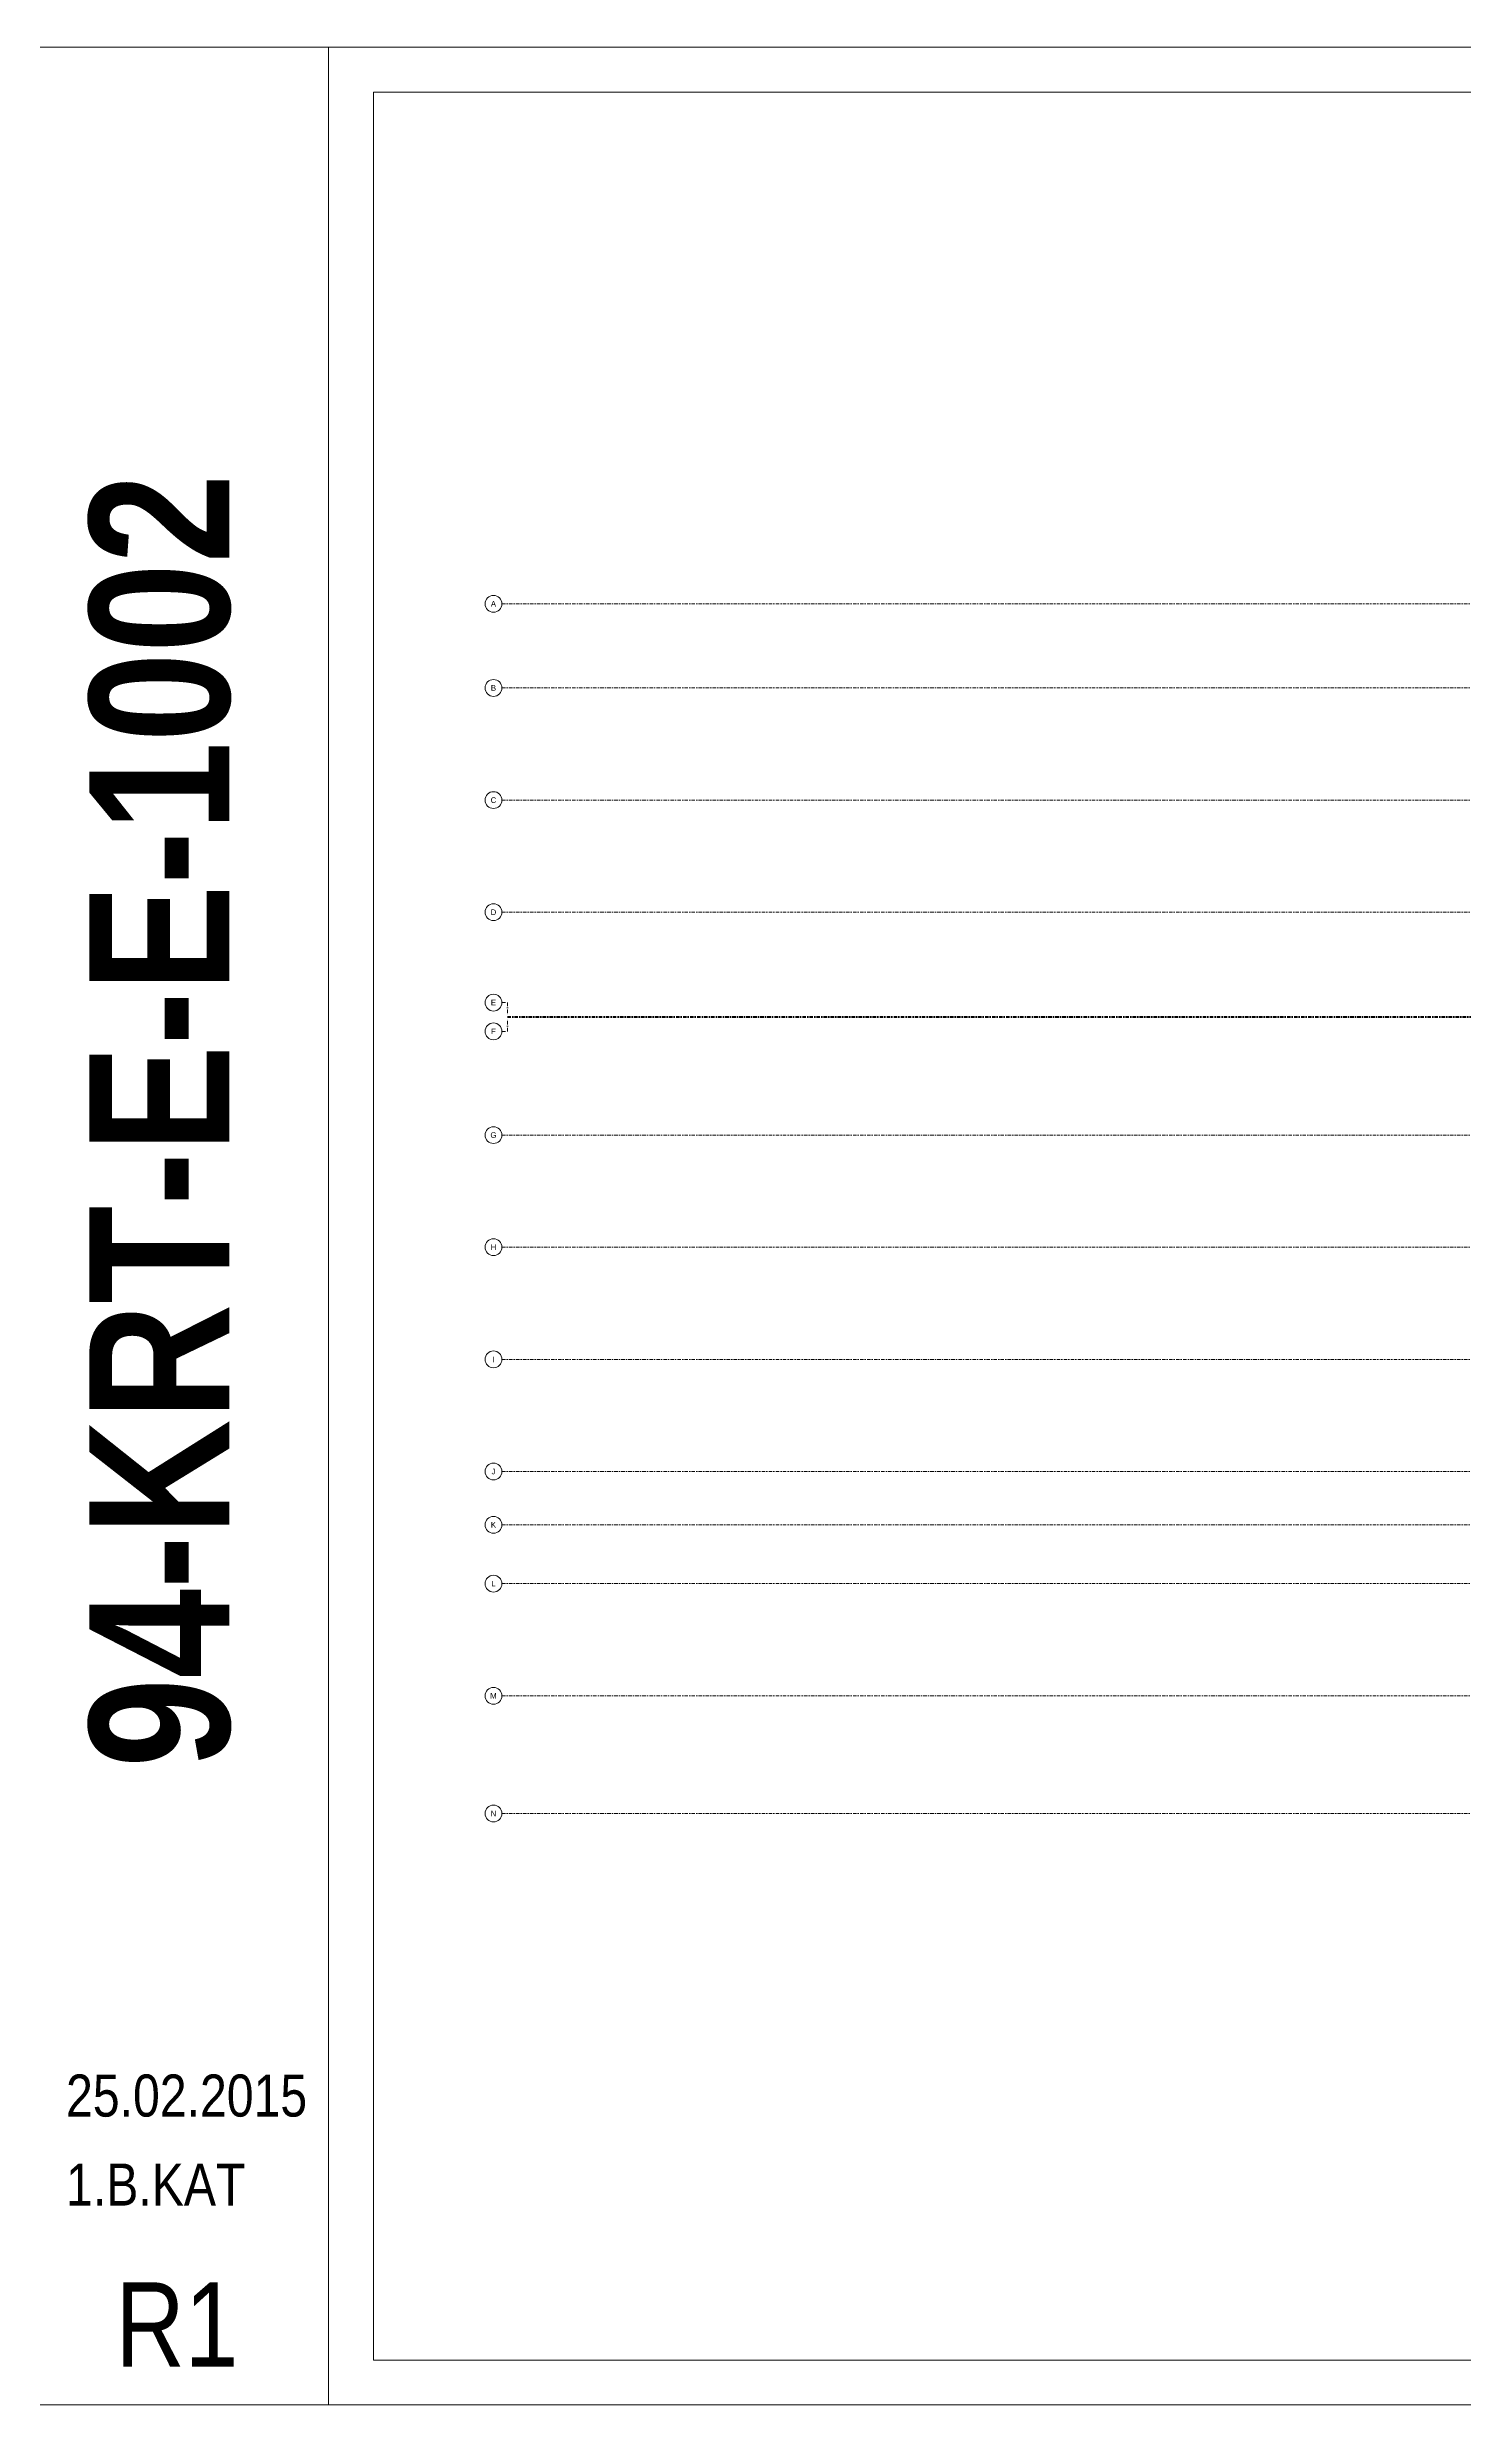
# Model space of a CAD drawing. Header units: metres. Extents: x -13621 to 152406, y -16073 to 22221.
# Drawn here: x 72151 to 82258, y -4219 to 12601 of the extents above; entities that cross this region are included whole.
import ezdxf
from ezdxf.enums import TextEntityAlignment as Align

# ---------------------------------------------------------------- set-up
doc = ezdxf.new("R2010")
doc.units = ezdxf.units.M
doc.header["$LTSCALE"] = 100
doc.header["$MEASUREMENT"] = 0
doc.linetypes.add('DASHDOT2', pattern=[0.5, 0.25, -0.125, 0, -0.125])
doc.layers.get('0').update_dxf_attribs({"color": 9, "lineweight": 9})
for name, color, linetype, lineweight in [('21', 9, 'Continuous', 9), ('24', 9, 'DASHDOT2', 9), ('40A', 9, 'Continuous', 9)]:
    doc.layers.add(name, color=color, linetype=linetype, lineweight=lineweight)
doc.styles.add('Arial', font='arial.ttf', dxfattribs={"height": 2.5})
doc.styles.add('MuuM_TEXT-BOLD', font='ARIALNB.TTF')
doc.styles.add('MuuM_TEXT-STANDART', font='ARIALN.TTF')

# ---------------------------------------------------------------- blocks, each defined once
blk = doc.blocks.new('0_aks')
at = {"linetype": 'Continuous'}
blk.add_circle((0, 0), 3, dxfattribs=at)
at = {"style": 'Arial'}
blk.add_attdef('AKS', text='', height=2, dxfattribs=at).set_placement((0, 0), align=Align.MIDDLE_CENTER)
blk = doc.blocks.new('p-akslar_yeni')
at = {"layer": '24'}
for points in [[(-2190, 55), (6415, 55)], [(-2190, -545), (6415, -545)], [(-2190, -1345), (6415, -1345)], [(-2190, -2145), (6415, -2145)], [(-2190, -2790), (-2150, -2790), (-2150, -2890), (6415, -2890)], [(-2190, -2995), (-2150, -2995), (-2150, -2895), (6415, -2895)], [(-2190, -3735), (6415, -3735)], [(-2190, -4535), (6415, -4535)], [(-2190, -5335), (6415, -5335)], [(-2190, -6135), (6415, -6135)], [(-2190, -6515), (6415, -6515)], [(-2190, -6935), (6415, -6935)], [(-2190, -7735), (6415, -7735)], [(-2190, -8575), (6415, -8575)]]:
    blk.add_lwpolyline(points, dxfattribs=at)
at = {"layer": '21', "xscale": 20, "yscale": 20, "zscale": 20}
for p, values in [((-2250, 55), {'AKS': 'A'}), ((-2250, -545), {'AKS': 'B'}), ((-2250, -1345), {'AKS': 'C'}), ((-2250, -2145), {'AKS': 'D'}), ((-2250, -2790), {'AKS': 'E'}), ((-2250, -2995), {'AKS': 'F'}), ((-2250, -3735), {'AKS': 'G'}), ((-2250, -4535), {'AKS': 'H'}), ((-2250, -5335), {'AKS': 'I'}), ((-2250, -6135), {'AKS': 'J'}), ((-2250, -6515), {'AKS': 'K'}), ((-2250, -6935), {'AKS': 'L'}), ((-2250, -7735), {'AKS': 'M'}), ((-2250, -8575), {'AKS': 'N'})]:
    blk.add_blockref('0_aks', p, dxfattribs=at).add_auto_attribs(values)

msp = doc.modelspace()

# ---------------------------------------------------------------- linework, layer by layer
at = {"layer": '40A'}
for points in [[(74159, -4219), (46159, -4219), (46159, 12601), (74159, 12601)], [(102159, -4219), (74159, -4219), (74159, 12601), (102159, 12601)], [(74479, 12281), (100000, 12281), (100000, -3899), (74479, -3899)]]:
    msp.add_lwpolyline(points, close=True, dxfattribs=at)

# ---------------------------------------------------------------- block references
at = {"layer": '24'}
msp.add_blockref('p-akslar_yeni', (77585, 8575), dxfattribs=at)

# ---------------------------------------------------------------- texts
at = {"style": 'MuuM_TEXT-STANDART'}
for s, height, p in [('25.02.2015', 300, (72286, -2162)), ('1.B.KAT', 300, (72286, -2797)), ('R1', 600, (72637, -3945))]:
    msp.add_text(s, height=height, dxfattribs=at).set_placement(p)
at = {"layer": '40A', "style": 'MuuM_TEXT-BOLD'}
msp.add_text('94-KRT-E-E-1002', height=1000, rotation=90, dxfattribs=at).set_placement((73452, 328))

doc.saveas('drawing.dxf')
